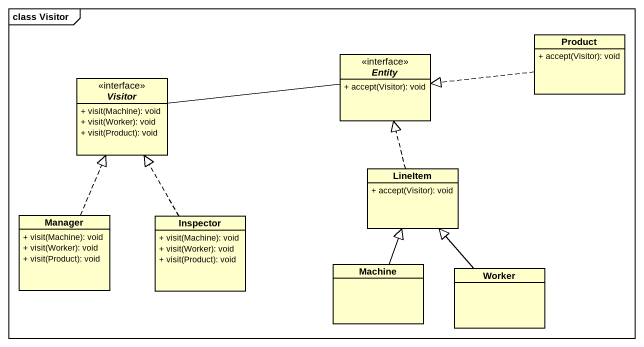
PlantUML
@startuml
mainframe class Visitor
hide circle
hide empty members
skinparam classAttributeIconSize 0
interface "Entity" as Entity_ {
  + accept(Visitor): void
}
class Product {
  + accept(Visitor): void
}
interface Visitor {
  + visit(Machine): void
  + visit(Worker): void
  + visit(Product): void
}
class LineItem {
  + accept(Visitor): void
}
class Manager {
  + visit(Machine): void
  + visit(Worker): void
  + visit(Product): void
}
class Inspector {
  + visit(Machine): void
  + visit(Worker): void
  + visit(Product): void
}
class Machine
class Worker
Product .left.|> Entity_
Visitor -right- Entity_
LineItem .up.|> Entity_
Manager .up.|> Visitor
Inspector .up.|> Visitor
Machine -up-|> LineItem
Worker -up-|> LineItem
@enduml
